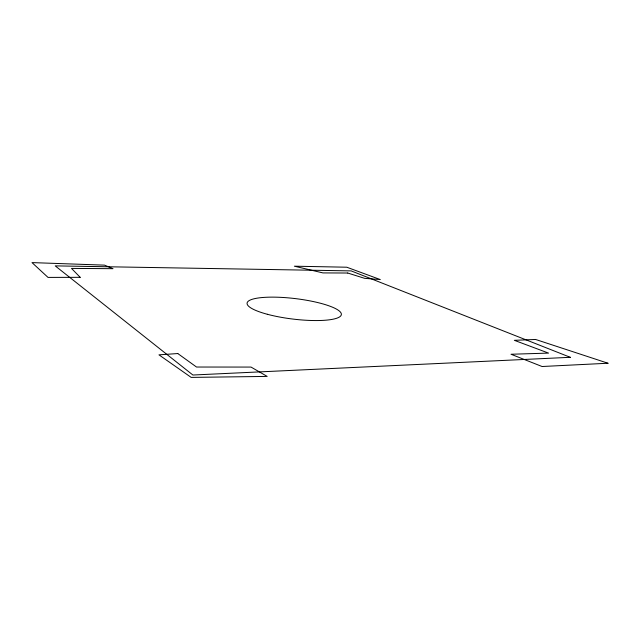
<?xml version="1.0" encoding="UTF-8"?>
<svg xmlns="http://www.w3.org/2000/svg" width="640" height="640" viewBox="0 0 640 640"><rect width="100%" height="100%" fill="white"/><g stroke="black" fill="none" stroke-linecap="round" stroke-linejoin="round"><path stroke-width="0.96" d="M177.792 353.544L158.952 354.84L191.176 377.4L267.2 376.416L251.024 367.072L196.52 367.032L177.792 353.544M608 363.24L542.072 366.512L511.024 354.248L548.552 353.104L514.36 340.328L535.568 339.456L608 363.24M570.288 357.304L192.896 375.024L55.216 265.88L351.176 270.896L570.288 357.304M80.184 277.328L48.024 277.408L32 262.6L104.504 265.136L112.992 268.68L71.512 268.416L80.184 277.328M347.72 273.024L322.936 272.912L294.376 266.192L346.784 267.216L380.288 279.568L364.632 278.336L347.72 273.024M267.336 314.272A47.48 10.304 6.9 0 0 341.216 315.104A47.48 10.304 6.9 0 0 274.128 297.144A47.48 10.304 6.9 0 0 267.336 314.272"/></g></svg>
